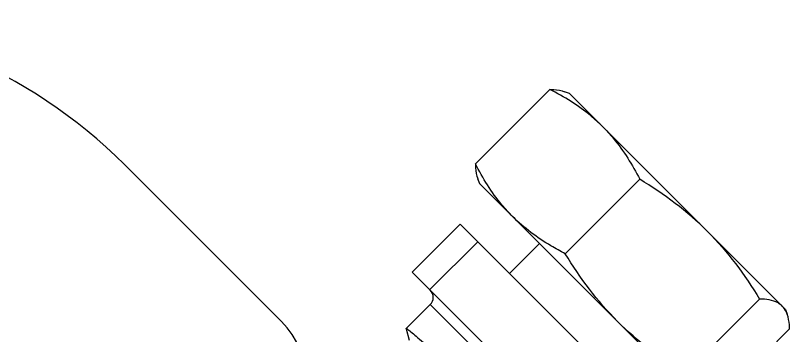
# Model space of a CAD drawing. Extents: x -1396510 to 1250330, y -1892470 to 1623980.
# Drawn here: x -1162164 to -1161946.9, y -61541.4 to -61451.6 of the extents above; entities that cross this region are included whole.
import ezdxf

# ---------------------------------------------------------------- set-up
doc = ezdxf.new("R2010")
doc.units = 0
doc.header["$LTSCALE"] = 1000
doc.header["$MEASUREMENT"] = 0

msp = doc.modelspace()

# ---------------------------------------------------------------- linework, layer by layer
at = {"linetype": 'Continuous'}
for p, q in [((-1162014.13, -61472.37), (-1162035, -61493.24)), ((-1162008.63, -61473.5), (-1162010.01, -61473)), ((-1161948.05, -61534.08), (-1162008.63, -61473.5)), ((-1162133.42, -61493.44), (-1162089.42, -61537.44)), ((-1162034.38, -61497.36), (-1162033.88, -61498.74)), ((-1161973.29, -61559.32), (-1162033.88, -61498.74)), ((-1161988.92, -61497.58), (-1162009.8, -61518.45)), ((-1162039.28, -61510.17), (-1162052.74, -61523.63)), ((-1162039.28, -61510.17), (-1161984.72, -61564.72)), ((-1162034.36, -61515.09), (-1162047.82, -61528.55)), ((-1162017.05, -61515.57), (-1162025.46, -61523.98)), ((-1161998.18, -61578.19), (-1162052.74, -61523.63)), ((-1161955.32, -61531.18), (-1161976.19, -61552.05)), ((-1162054.43, -61539.49), (-1162047.67, -61532.73)), ((-1162047.67, -61532.73), (-1162007.29, -61573.12)), ((-1161948.05, -61534.08), (-1161947.55, -61535.46)), ((-1162054.44, -61539.58), (-1162054.43, -61539.49)), ((-1162054.44, -61539.58), (-1162053.6, -61542.69)), ((-1161946.92, -61539.58), (-1161967.8, -61560.45))]:
    msp.add_line(p, q, dxfattribs=at)
for centre, radius, start, end in [((-1162234.39, -61594.41), 142.79, 44.9999, 89.9913), ((-1162049.69, -61530.72), 2.86, 315.0001, 44.9999), ((-1162106.25, -61554.27), 23.8, 315.0001, 44.9999)]:
    msp.add_arc(centre, radius, start, end, dxfattribs=at)
for points, knots in [([(-1162014.13, -61472.37), (-1162013.75, -61472.38), (-1162012.35, -61472.43), (-1162010.94, -61472.66), (-1162009.98, -61473.01)], [0, 0, 0, 0, 0.270862, 1, 1, 1, 1]), ([(-1161999.34, -61482.79), (-1162000.4, -61481.73), (-1162004.88, -61477.66), (-1162010.08, -61474.44), (-1162014.13, -61472.37)], [0, 0, 0, 0, 0.248254, 1, 1, 1, 1]), ([(-1161999.34, -61482.79), (-1161998.28, -61483.85), (-1161994.21, -61488.33), (-1161990.99, -61493.53), (-1161988.92, -61497.58)], [0, 0, 0, 0, 0.248254, 1, 1, 1, 1]), ([(-1162035, -61493.24), (-1162035, -61493.62), (-1162034.94, -61495.03), (-1162034.71, -61496.44), (-1162034.36, -61497.4)], [0, 0, 0, 0, 0.270862, 1, 1, 1, 1]), ([(-1162024.58, -61508.03), (-1162025.65, -61506.97), (-1162029.72, -61502.49), (-1162032.93, -61497.29), (-1162035, -61493.24)], [0, 0, 0, 0, 0.248254, 1, 1, 1, 1]), ([(-1162009.8, -61518.45), (-1162011.16, -61517.76), (-1162016.46, -61514.87), (-1162021.39, -61511.22), (-1162024.58, -61508.03)], [0, 0, 0, 0, 0.25305, 1, 1, 1, 1]), ([(-1161948.94, -61533.2), (-1161949.29, -61532.84), (-1161951.15, -61531.47), (-1161953.56, -61531.21), (-1161955.32, -61531.18)], [0, 0, 0, 0, 0.22235, 1, 1, 1, 1]), ([(-1161947.56, -61535.42), (-1161947.64, -61535.21), (-1161947.98, -61534.4), (-1161948.48, -61533.65), (-1161948.94, -61533.2)], [0, 0, 0, 0, 0.261173, 1, 1, 1, 1]), ([(-1161946.92, -61539.58), (-1161946.93, -61539.2), (-1161946.99, -61537.8), (-1161947.21, -61536.39), (-1161947.56, -61535.42)], [0, 0, 0, 0, 0.270862, 1, 1, 1, 1]), ([(-1162054.43, -61539.49), (-1162054.4, -61539.46), (-1162054.23, -61539.53), (-1162053.99, -61539.68), (-1162053.57, -61539.97), (-1162052.77, -61540.61), (-1162051.44, -61541.74), (-1162049.51, -61543.44), (-1162047.14, -61545.59), (-1162044.4, -61548.1), (-1162041.36, -61550.92), (-1162039.25, -61552.89), (-1162038.16, -61553.91)], [0, 0, 0, 0, 0.005961, 0.020019, 0.042763, 0.074169, 0.16218, 0.281779, 0.42973, 0.601989, 0.793845, 1, 1, 1, 1])]:
    msp.add_open_spline(points, degree=3, knots=knots, dxfattribs=at)
for points in [[(-1161969.94, -61512.2), (-1161975.58, -61506.55), (-1161982.1, -61501.74), (-1161988.92, -61497.58)], [(-1161969.94, -61512.2), (-1161964.29, -61517.84), (-1161959.48, -61524.36), (-1161955.32, -61531.18)], [(-1161995.18, -61537.44), (-1162000.83, -61531.79), (-1162005.64, -61525.27), (-1162009.8, -61518.45)], [(-1161976.19, -61552.05), (-1161983.01, -61547.9), (-1161989.53, -61543.09), (-1161995.18, -61537.44)]]:
    msp.add_open_spline(points, degree=3, dxfattribs=at)

doc.saveas('drawing.dxf')
